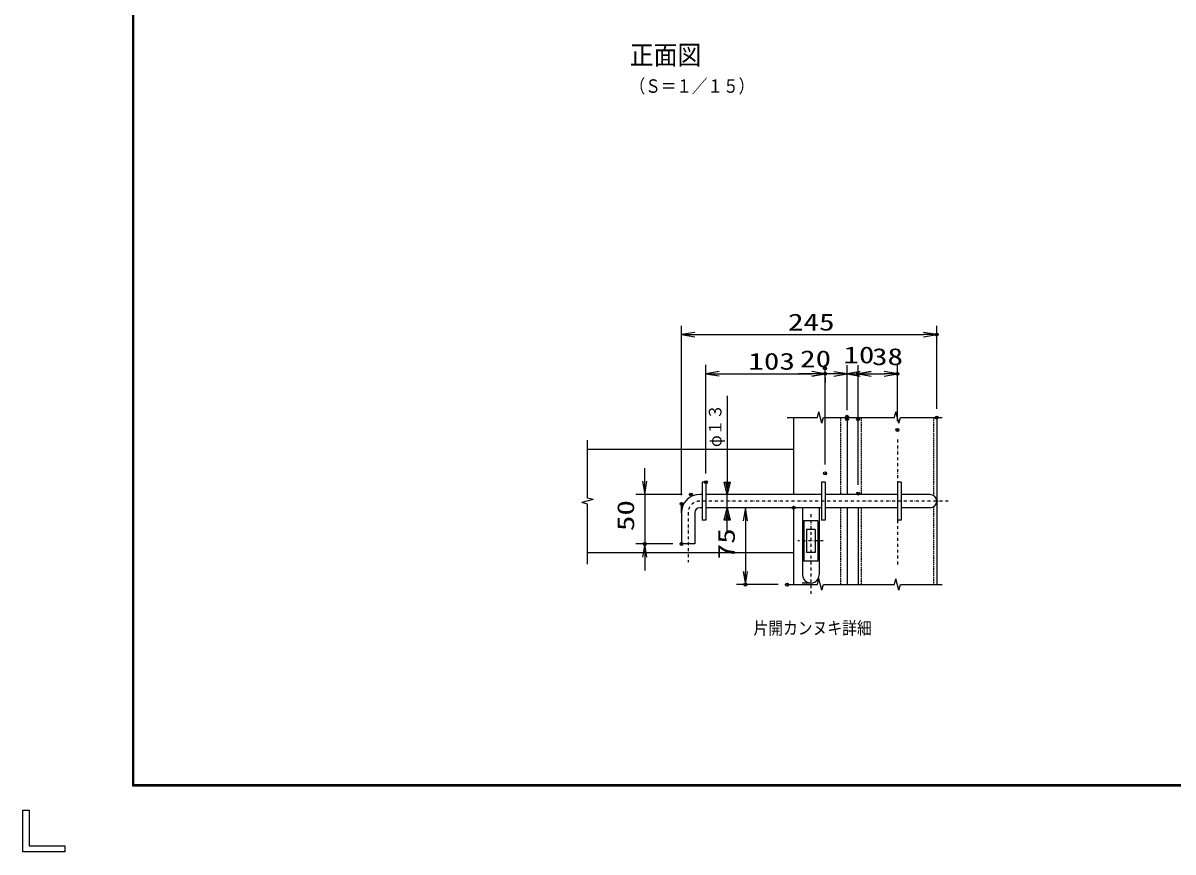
# Model space of a CAD drawing. Units: millimetres, scale not verified. Extents: x -4425 to 4425, y -3150 to 3150.
# Drawn here: x -4425 to -496, y -3150 to -319 of the extents above; entities that cross this region are included whole.
import ezdxf
from ezdxf.enums import TextEntityAlignment as Align

# ---------------------------------------------------------------- set-up
doc = ezdxf.new("R2010")
doc.units = ezdxf.units.MM
doc.header["$LTSCALE"] = 20
doc.header["$PDMODE"] = 32
doc.header["$PDSIZE"] = 10
doc.linetypes.add('USER1', pattern=[1.01, 0.5, -0.25, 0.01, -0.25])
doc.linetypes.add('USER2', pattern=[0.375, 0.25, -0.125])
for name, color, linetype, lineweight in [('0-0_1', 7, 'Continuous', 25), ('0-3_0', 1, 'Continuous', 25), ('0-5_WAKU', 7, 'Continuous', 25)]:
    doc.layers.add(name, color=color, linetype=linetype, lineweight=lineweight)
doc.layers.add('0-4_DEFPOINTS', color=7, linetype='Continuous')
doc.styles.add('ＭＳ ゴシック', font='')
doc.styles.get('ＭＳ ゴシック').set_extended_font_data('MS Gothic')

# ---------------------------------------------------------------- blocks, each defined once
blk = doc.blocks.new('DARROWS')
at = {"layer": '0-3_0', "color": 2}
blk.add_line((0, 0), (-19.982, 0), dxfattribs=at)
blk.add_lwpolyline([(-20, -3.333), (0, 0), (-20, 3.333)], dxfattribs=at)

msp = doc.modelspace()

# ---------------------------------------------------------------- linework, layer by layer
at = {"layer": '0-0_1', "color": 4}
for p, q in [((-2091.96, -1857.11), (-2091.96, -1501.97)), ((-1609.72, -1636.85), (-1609.72, -1501.97)), ((-1695.79, -1686.13), (-1706.13, -1647.52)), ((-1448.13, -1666.82), (-1442.95, -1647.52)), ((-1432.61, -1686.13), (-1442.95, -1647.52)), ((-1695.79, -1686.13), (-1690.62, -1666.82)), ((-1690.62, -1666.82), (-1448.13, -1666.82)), ((-1432.61, -1686.13), (-1427.44, -1666.82)), ((-1427.44, -1666.82), (-1285.25, -1666.82)), ((-2496.53, -1941.61), (-2496.53, -1744.22)), ((-2477.23, -1946.78), (-2515.83, -1957.13)), ((-2477.23, -1946.78), (-2496.53, -1941.61)), ((-2019.08, -1974.59), (-2019.08, -1929.33)), ((-1695.79, -2256.39), (-1706.13, -2217.79)), ((-1695.79, -2256.39), (-1690.62, -2237.09)), ((-1690.62, -2237.09), (-1448.13, -2237.09)), ((-1448.13, -2237.09), (-1442.95, -2217.79)), ((-1432.61, -2256.39), (-1442.95, -2217.79)), ((-1432.61, -2256.39), (-1427.44, -2237.09)), ((-1427.44, -2237.09), (-1285.25, -2237.09))]:
    msp.add_line(p, q, dxfattribs=at)
at = {"layer": '0-0_1'}
for p, q in [((-1792.21, -1666.82), (-1792.21, -1929.33)), ((-1609.72, -1666.82), (-1609.72, -1929.33)), ((-1303.55, -1666.82), (-1303.55, -2237.09)), ((-1792.21, -1775.45), (-2496.53, -1775.45)), ((-2091.96, -1887.09), (-2104.4, -1887.09)), ((-2104.4, -1887.09), (-2104.4, -2016.83)), ((-2091.96, -1887.09), (-2091.96, -2016.83)), ((-1685.12, -1887.09), (-1697.56, -1887.09)), ((-1697.56, -1887.09), (-1697.56, -2016.83)), ((-1685.12, -1887.09), (-1685.12, -2016.83)), ((-1437.78, -1887.09), (-1437.78, -2016.83)), ((-1425.34, -1887.09), (-1437.78, -1887.09)), ((-1425.34, -1887.09), (-1425.34, -2016.83)), ((-2175.31, -1991.54), (-2175.31, -1961.57)), ((-2104.4, -1929.33), (-2113.1, -1929.33)), ((-1697.56, -1929.33), (-2091.96, -1929.33)), ((-1437.78, -1929.33), (-1685.12, -1929.33)), ((-1326.18, -1929.33), (-1425.34, -1929.33)), ((-2175.31, -1991.54), (-2175.31, -2098.29)), ((-2130.02, -1991.54), (-2130.02, -2098.29)), ((-2104.4, -1974.59), (-2113.1, -1974.59)), ((-1697.56, -1974.59), (-2091.96, -1974.59)), ((-1792.21, -1974.59), (-1792.21, -2237.09)), ((-1762.28, -1974.59), (-1762.28, -2203.19)), ((-1704.8, -1974.59), (-1704.8, -2203.19)), ((-1437.78, -1974.59), (-1685.12, -1974.59)), ((-1609.72, -1974.59), (-1609.72, -2237.09)), ((-1572.01, -1974.59), (-1572.01, -2237.09)), ((-1326.18, -1974.59), (-1425.34, -1974.59)), ((-2091.96, -2016.83), (-2104.4, -2016.83)), ((-1710.16, -2018.71), (-1756.93, -2018.71)), ((-1756.93, -2018.71), (-1756.93, -2157.28)), ((-1710.16, -2018.71), (-1710.16, -2157.28)), ((-1685.12, -2016.83), (-1697.56, -2016.83)), ((-1425.34, -2016.83), (-1437.78, -2016.83)), ((-1748.54, -2048.71), (-1748.54, -2127.28)), ((-1718.55, -2048.71), (-1748.54, -2048.71)), ((-1718.55, -2048.71), (-1718.55, -2127.28)), ((-2130.02, -2098.29), (-2175.31, -2098.29)), ((-1792.21, -2128.47), (-2496.53, -2128.47)), ((-1710.16, -2157.28), (-1756.93, -2157.28)), ((-1718.55, -2127.28), (-1748.54, -2127.28)), ((-1733.54, -2231.93), (-1763.52, -2231.93))]:
    msp.add_line(p, q, dxfattribs=at)
at = {"layer": '0-0_1', "linetype": 'USER2'}
for p, q in [((-1632.34, -1666.82), (-1632.34, -1929.33)), ((-1561.45, -1666.82), (-1561.45, -1929.33)), ((-1314.11, -1666.82), (-1314.11, -1932.82)), ((-1632.34, -1974.59), (-1632.34, -2237.09)), ((-1561.45, -1974.59), (-1561.45, -2237.09)), ((-1314.11, -1971.1), (-1314.11, -2237.09))]:
    msp.add_line(p, q, dxfattribs=at)
at = {"layer": '0-0_1', "color": 4, "linetype": 'USER1'}
for p, q in [((-1437.78, -1741.98), (-1437.78, -1887.09)), ((-1263.87, -1951.96), (-2113.1, -1951.96)), ((-2152.66, -1991.54), (-2152.66, -2160.84)), ((-1733.54, -1996.92), (-1733.54, -2268.71)), ((-1437.78, -2016.83), (-1437.78, -2177.19)), ((-1690.88, -2088), (-1777.81, -2088))]:
    msp.add_line(p, q, dxfattribs=at)
at = {"layer": '0-0_1', "color": 4}
for points in [[(-2019.08, -1591.89), (-2019.08, -1929.33), (-2029.57, -1887.36), (-2008.59, -1887.36), (-2019.08, -1929.33)], [(-1814.88, -1666.82), (-1711.3, -1666.82), (-1706.13, -1647.52)], [(-2013.84, -1887.36), (-2019.08, -1908.35), (-2024.33, -1887.36)], [(-2496.53, -2167.27), (-2496.53, -1962.3), (-2515.83, -1957.13)], [(-2019.08, -2058.51), (-2019.08, -1974.59), (-2008.59, -2016.55), (-2029.57, -2016.55), (-2019.08, -1974.59)], [(-2024.33, -2016.55), (-2019.08, -1995.57), (-2013.84, -2016.55)], [(-1814.87, -2237.09), (-1711.3, -2237.09), (-1706.13, -2217.79)]]:
    msp.add_lwpolyline(points, dxfattribs=at)
at = {"layer": '0-0_1'}
for centre, radius, start, end in [((-2113.1, -1991.54), 62.21, 90, 179.99992), ((-1326.18, -1951.96), 22.63, 270, 90), ((-2113.1, -1991.54), 16.92, 90, 179.99992), ((-1733.54, -2203.19), 28.74, 179.99992, 0)]:
    msp.add_arc(centre, radius, start, end, dxfattribs=at)
at = {"layer": '0-0_1', "color": 4, "linetype": 'USER1'}
msp.add_arc((-2113.1, -1991.54), 39.57, 90, 179.99992, dxfattribs=at)
at = {"layer": '0-3_0'}
for p, q in [((-2175.31, -1931.57), (-2175.31, -1353.2)), ((-1303.55, -1636.82), (-1303.55, -1353.2)), ((-2091.96, -1857.09), (-2091.96, -1486.96)), ((-1685.12, -1827.11), (-1685.12, -1486.96)), ((-1609.72, -1633.82), (-1609.72, -1487.2)), ((-1609.72, -1641.82), (-1609.72, -1487.7)), ((-1572.01, -1896.33), (-1572.01, -1487.2)), ((-1572.01, -1641.82), (-1572.01, -1487.7)), ((-1437.78, -1679.01), (-1437.78, -1487.2)), ((-1685.12, -1528.97), (-1685.12, -1547.2)), ((-2173.07, -1929.33), (-2330.97, -1929.33)), ((-1822.21, -1974.59), (-1987.06, -1974.59)), ((-2205.31, -2098.29), (-2330.97, -2098.29)), ((-1844.87, -2237.09), (-1987.06, -2237.09))]:
    msp.add_line(p, q, dxfattribs=at)
at = {"layer": '0-3_0', "color": 2}
for p, q in [((-2130.31, -1383.2), (-1348.55, -1383.2)), ((-2046.96, -1516.96), (-1730.12, -1516.96)), ((-1730.12, -1517.2), (-1775.12, -1517.2)), ((-1654.72, -1517.7), (-1699.72, -1517.7)), ((-1609.72, -1517.2), (-1685.12, -1517.2)), ((-1609.72, -1517.7), (-1572.01, -1517.7)), ((-1564.72, -1517.2), (-1519.72, -1517.2)), ((-1527.01, -1517.2), (-1482.78, -1517.2)), ((-1527.01, -1517.7), (-1482.01, -1517.7)), ((-2300.97, -1884.33), (-2300.97, -1839.33)), ((-2300.97, -1929.33), (-2300.97, -2098.29)), ((-1957.06, -2019.59), (-1957.06, -2192.09)), ((-2300.97, -2143.29), (-2300.97, -2188.29))]:
    msp.add_line(p, q, dxfattribs=at)
at = {"layer": '0-4_DEFPOINTS'}
for p in [(-1303.55, -1383.2), (-1685.12, -1498.97), (-1685.12, -1516.96), (-1685.12, -1517.2), (-1572.01, -1517.7), (-1437.78, -1517.2), (-1609.72, -1663.82), (-1609.72, -1671.82), (-1572.01, -1671.82), (-1303.55, -1666.82), (-1437.78, -1709.01), (-2091.96, -1887.09), (-1685.12, -1857.11), (-2143.07, -1929.33), (-1572.01, -1926.33), (-2175.31, -1961.57), (-1792.21, -1974.59), (-2300.97, -2098.29), (-2175.31, -2098.29), (-1957.06, -2237.09), (-1814.87, -2237.09)]:
    msp.add_point(p, dxfattribs=at)
at = {"layer": '0-5_WAKU'}
for p, q in [((-4047.95, -2923), (-4047.95, 2923)), ((-4403.47, -3006.75), (-4403.47, -3128.51)), ((-4281.7, -3150), (-4424.95, -3150))]:
    msp.add_line(p, q, dxfattribs=at)
msp.add_lwpolyline([(-4049.95, 2925), (4200.05, 2925), (4200.05, -2925), (-4049.95, -2925)], close=True, dxfattribs=at)
for points in [[(4198.05, 2923), (4198.05, -2923), (-4047.95, -2923)], [(4196.05, 2921), (4196.05, -2921), (-4045.95, -2921)], [(-4045.95, -2921), (-4045.95, 2921), (4196.05, 2921)], [(-4424.95, -3150), (-4424.95, -3006.75), (-4403.47, -3006.75)], [(-4403.47, -3128.51), (-4281.7, -3128.51), (-4281.7, -3150)]]:
    msp.add_lwpolyline(points, dxfattribs=at)

# ---------------------------------------------------------------- block references
at = {"layer": '0-3_0', "xscale": 2.25, "yscale": 2.25}
for p, rotation in [((-2175.31, -1383.2), 180), ((-2091.96, -1516.96), 180), ((-1609.72, -1517.2), 180), ((-1572.01, -1517.2), 180), ((-1572.01, -1517.7), 180), ((-2300.97, -1929.33), 270), ((-1957.06, -1974.59), 90), ((-2300.97, -2098.29), 90), ((-1957.06, -2237.09), 270)]:
    msp.add_blockref('DARROWS', p, dxfattribs=dict(at, rotation=rotation))
for p in [(-1303.55, -1383.2), (-1685.12, -1516.96), (-1685.12, -1517.2), (-1609.72, -1517.7), (-1437.78, -1517.2)]:
    msp.add_blockref('DARROWS', p, dxfattribs=at)

# ---------------------------------------------------------------- texts
at = {"layer": '0-0_1', "color": 4, "style": 'ＭＳ ゴシック'}
for s, height, width, p in [('正面図', 66.21, 0.9, (-2351.73, -481.62)), ('（Ｓ＝１／１５）', 45.88, 0.85, (-2352.48, -571.38)), ('片開カンヌキ詳細', 43.55, 0.85, (-1929.37, -2420.28))]:
    msp.add_text(s, height=height, dxfattribs=dict(at, width=width)).set_placement(p, align=Align.BOTTOM_LEFT)
at = {"layer": '0-0_1', "color": 4, "style": 'ＭＳ ゴシック', "width": 0.9}
msp.add_text('φ１３', height=43.26, rotation=90, dxfattribs=at).set_placement((-2025.75, -1767.24), align=Align.BOTTOM_LEFT)
at = {"layer": '0-3_0', "color": 3, "style": 'ＭＳ ゴシック', "width": 1.35}
for s, p in [('245', (-1811.43, -1386.8)), ('103', (-1947.04, -1520.56)), ('20', (-1770.32, -1512.3)), ('10', (-1622.36, -1498.8)), ('38', (-1524.6, -1504.82))]:
    msp.add_text(s, height=57.77, dxfattribs=at).set_placement(p, align=Align.BOTTOM_LEFT)
for s, p in [('50', (-2319.87, -2054.31)), ('75', (-1975.96, -2150.84))]:
    msp.add_text(s, height=57.77, rotation=90, dxfattribs=at).set_placement(p, align=Align.BOTTOM_LEFT)

doc.saveas('drawing.dxf')
